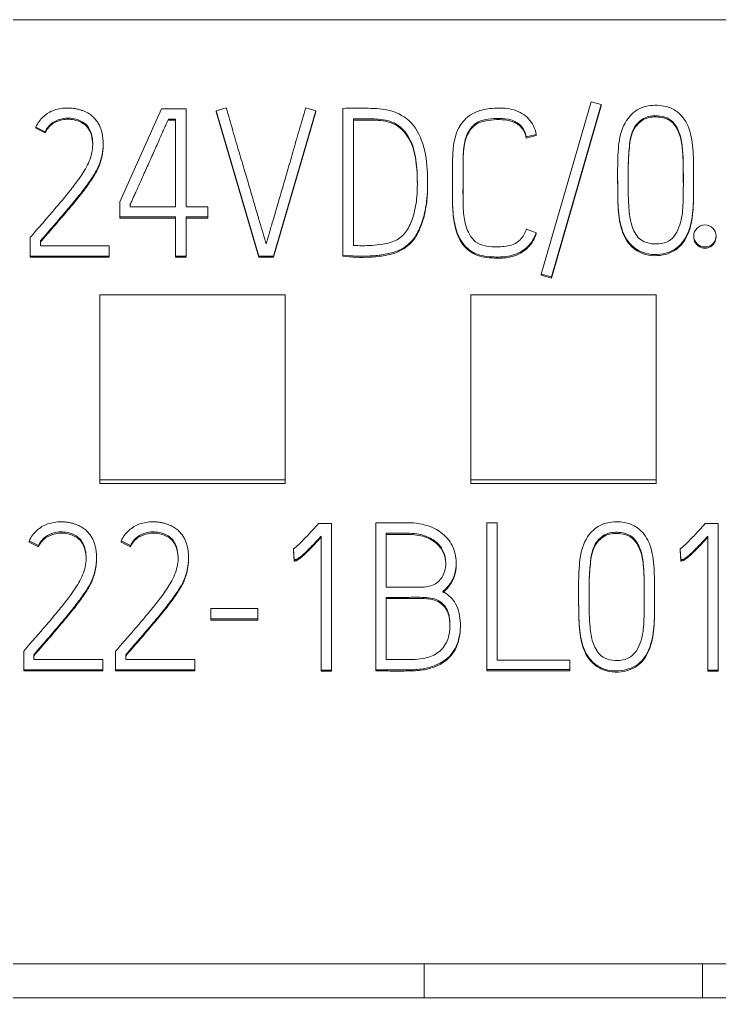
# Model space of a CAD drawing. Header units: millimetres. Extents: x 1359 to 3577, y 1336 to 3557.
# Drawn here: x 2847.71 to 2855.25, y 3319.4 to 3330.08 of the extents above; entities that cross this region are included whole.
import ezdxf

# ---------------------------------------------------------------- set-up
doc = ezdxf.new("R2010")
doc.units = ezdxf.units.MM
doc.set_wipeout_variables(frame=1)
doc.layers.add('000-PI-Oprema', color=30, linetype='Continuous', lineweight=5)

msp = doc.modelspace()

# ---------------------------------------------------------------- linework, layer by layer
for p, q in [((2956.571, 3326.022), (2756.571, 3326.022)), ((2956.571, 3320.858), (2756.571, 3320.858))]:
    msp.add_line(p, q)

# ---------------------------------------------------------------- next in the draw order: wipeouts: each hides what was drawn before it
msp.add_wipeout([(2836.171, 3330.083), (2870.971, 3330.083), (2870.971, 3183.083), (2836.171, 3183.083)])

# ---------------------------------------------------------------- next in the draw order: linework, layer by layer
at = {"layer": '000-PI-Oprema', "color": 0, "linetype": 'ByBlock', "lineweight": 0}
for p, q in [((2865.971, 3330.083), (2841.171, 3330.083)), ((2853.871, 3329.199), (2853.332, 3327.339)), ((2853.98, 3329.169), (2853.871, 3329.199)), ((2849.238, 3329.122), (2848.789, 3328.119)), ((2849.502, 3329.122), (2849.238, 3329.122)), ((2849.502, 3328.066), (2849.502, 3329.122)), ((2849.935, 3329.133), (2849.826, 3329.102)), ((2849.826, 3329.102), (2850.287, 3327.535)), ((2849.826, 3329.102), (2849.826, 3329.09)), ((2849.826, 3329.09), (2850.287, 3327.523)), ((2850.443, 3327.535), (2850.902, 3329.102)), ((2850.443, 3327.523), (2850.902, 3329.09)), ((2850.902, 3329.102), (2850.793, 3329.133)), ((2850.902, 3329.102), (2850.902, 3329.09)), ((2851.193, 3329.127), (2851.193, 3327.546)), ((2853.441, 3327.309), (2853.98, 3329.169)), ((2853.441, 3327.296), (2853.98, 3329.156)), ((2853.98, 3329.169), (2853.98, 3329.156)), ((2849.311, 3329.012), (2849.311, 3329)), ((2849.311, 3329.012), (2849.389, 3329.012)), ((2849.311, 3329), (2849.389, 3329)), ((2849.389, 3329.012), (2849.389, 3328.066)), ((2851.306, 3329.014), (2851.306, 3327.65)), ((2847.882, 3328.926), (2847.882, 3328.914)), ((2847.982, 3328.876), (2847.882, 3328.926)), ((2847.982, 3328.863), (2847.882, 3328.914)), ((2847.982, 3328.876), (2847.982, 3328.863)), ((2848.608, 3328.734), (2848.608, 3328.747)), ((2853.279, 3328.847), (2853.17, 3328.821)), ((2853.279, 3328.834), (2853.17, 3328.808)), ((2853.17, 3328.821), (2853.17, 3328.808)), ((2853.279, 3328.847), (2853.279, 3328.834)), ((2852.376, 3328.486), (2852.376, 3328.473)), ((2852.107, 3328.309), (2852.107, 3328.322)), ((2852.376, 3328.351), (2852.376, 3328.363)), ((2854.156, 3328.415), (2854.156, 3328.403)), ((2854.975, 3328.372), (2854.975, 3328.384)), ((2848.789, 3328.119), (2848.789, 3327.956)), ((2852.375, 3328.186), (2852.375, 3328.173)), ((2848.9, 3328.066), (2848.9, 3328.094)), ((2848.9, 3328.082), (2848.904, 3328.089)), ((2849.389, 3328.066), (2848.9, 3328.066)), ((2849.737, 3328.066), (2849.502, 3328.066)), ((2849.737, 3327.956), (2849.737, 3328.066)), ((2848.789, 3327.956), (2848.789, 3327.943)), ((2848.789, 3327.956), (2849.389, 3327.956)), ((2848.789, 3327.943), (2849.389, 3327.943)), ((2849.389, 3327.956), (2849.389, 3327.535)), ((2849.502, 3327.535), (2849.502, 3327.956)), ((2849.502, 3327.956), (2849.737, 3327.956)), ((2849.502, 3327.943), (2849.737, 3327.943)), ((2849.737, 3327.956), (2849.737, 3327.943)), ((2853.172, 3327.824), (2853.277, 3327.786)), ((2853.277, 3327.786), (2853.277, 3327.773)), ((2847.822, 3327.535), (2847.822, 3327.738)), ((2847.933, 3327.698), (2847.933, 3327.645)), ((2854.976, 3327.752), (2854.976, 3327.739)), ((2855.217, 3327.739), (2855.217, 3327.752)), ((2847.933, 3327.645), (2848.674, 3327.645)), ((2848.674, 3327.645), (2848.674, 3327.535)), ((2847.822, 3327.535), (2847.822, 3327.523)), ((2848.674, 3327.535), (2847.822, 3327.535)), ((2848.674, 3327.523), (2847.822, 3327.523)), ((2848.674, 3327.535), (2848.674, 3327.523)), ((2849.389, 3327.535), (2849.502, 3327.535)), ((2849.389, 3327.535), (2849.389, 3327.523)), ((2849.389, 3327.523), (2849.502, 3327.523)), ((2849.502, 3327.535), (2849.502, 3327.523)), ((2850.287, 3327.535), (2850.443, 3327.535)), ((2850.287, 3327.535), (2850.287, 3327.523)), ((2850.287, 3327.523), (2850.443, 3327.523)), ((2850.443, 3327.535), (2850.443, 3327.523)), ((2851.193, 3327.546), (2851.193, 3327.534)), ((2853.332, 3327.339), (2853.441, 3327.309)), ((2853.332, 3327.339), (2853.332, 3327.327)), ((2853.332, 3327.327), (2853.441, 3327.296)), ((2853.441, 3327.309), (2853.441, 3327.296)), ((2848.571, 3327.118), (2848.571, 3325.12)), ((2850.571, 3327.118), (2848.571, 3327.118)), ((2850.571, 3325.12), (2850.571, 3327.118)), ((2852.571, 3327.118), (2852.571, 3325.12)), ((2854.571, 3327.118), (2852.571, 3327.118)), ((2854.571, 3325.12), (2854.571, 3327.118)), ((2848.571, 3325.12), (2850.571, 3325.12)), ((2848.571, 3325.12), (2848.571, 3325.082)), ((2850.571, 3325.12), (2850.571, 3325.082)), ((2852.571, 3325.12), (2852.571, 3325.082)), ((2852.571, 3325.12), (2854.571, 3325.12)), ((2854.571, 3325.12), (2854.571, 3325.082)), ((2848.571, 3325.082), (2850.571, 3325.082)), ((2852.571, 3325.082), (2854.571, 3325.082)), ((2850.931, 3324.65), (2851.07, 3324.65)), ((2851.07, 3324.65), (2851.07, 3323.069)), ((2851.547, 3323.072), (2851.547, 3324.657)), ((2852.747, 3324.657), (2852.747, 3323.074)), ((2852.858, 3324.657), (2852.747, 3324.657)), ((2852.858, 3323.175), (2852.858, 3324.657)), ((2855.101, 3324.65), (2855.24, 3324.65)), ((2855.24, 3324.65), (2855.24, 3323.069)), ((2850.959, 3323.069), (2850.959, 3324.513)), ((2851.661, 3324.544), (2851.661, 3323.963)), ((2855.129, 3323.069), (2855.129, 3324.513)), ((2847.81, 3324.463), (2847.81, 3324.45)), ((2847.91, 3324.412), (2847.81, 3324.463)), ((2847.91, 3324.4), (2847.81, 3324.45)), ((2847.91, 3324.412), (2847.91, 3324.4)), ((2848.802, 3324.463), (2848.802, 3324.45)), ((2848.902, 3324.412), (2848.802, 3324.463)), ((2848.902, 3324.4), (2848.802, 3324.45)), ((2848.902, 3324.412), (2848.902, 3324.4)), ((2850.662, 3324.375), (2850.662, 3324.363)), ((2850.669, 3324.258), (2850.662, 3324.375)), ((2850.669, 3324.245), (2850.662, 3324.363)), ((2854.832, 3324.375), (2854.832, 3324.363)), ((2854.839, 3324.258), (2854.832, 3324.375)), ((2854.839, 3324.245), (2854.832, 3324.363)), ((2848.536, 3324.271), (2848.536, 3324.283)), ((2849.528, 3324.271), (2849.528, 3324.283)), ((2850.669, 3324.258), (2850.669, 3324.245)), ((2854.839, 3324.258), (2854.839, 3324.245)), ((2852.416, 3324.208), (2852.416, 3324.229)), ((2851.661, 3323.853), (2851.661, 3323.182)), ((2853.735, 3323.923), (2853.735, 3323.91)), ((2854.554, 3323.879), (2854.554, 3323.892)), ((2849.77, 3323.734), (2849.77, 3323.622)), ((2850.276, 3323.734), (2849.77, 3323.734)), ((2850.276, 3323.622), (2850.276, 3323.734)), ((2849.77, 3323.622), (2849.77, 3323.609)), ((2849.77, 3323.622), (2850.276, 3323.622)), ((2850.276, 3323.622), (2850.276, 3323.609)), ((2849.77, 3323.609), (2850.276, 3323.609)), ((2852.46, 3323.536), (2852.46, 3323.549)), ((2847.751, 3323.072), (2847.751, 3323.274)), ((2847.861, 3323.235), (2847.861, 3323.182)), ((2848.742, 3323.072), (2848.742, 3323.274)), ((2848.853, 3323.235), (2848.853, 3323.182)), ((2847.861, 3323.182), (2848.603, 3323.182)), ((2848.603, 3323.182), (2848.603, 3323.072)), ((2848.853, 3323.182), (2849.595, 3323.182)), ((2849.595, 3323.182), (2849.595, 3323.072)), ((2853.641, 3323.175), (2852.858, 3323.175)), ((2853.641, 3323.074), (2853.641, 3323.175)), ((2847.751, 3323.072), (2847.751, 3323.059)), ((2848.603, 3323.072), (2847.751, 3323.072)), ((2848.603, 3323.059), (2847.751, 3323.059)), ((2848.603, 3323.072), (2848.603, 3323.059)), ((2848.742, 3323.072), (2848.742, 3323.059)), ((2849.595, 3323.072), (2848.742, 3323.072)), ((2849.595, 3323.059), (2848.742, 3323.059)), ((2849.595, 3323.072), (2849.595, 3323.059)), ((2851.07, 3323.069), (2850.959, 3323.069)), ((2850.959, 3323.069), (2850.959, 3323.057)), ((2851.07, 3323.057), (2850.959, 3323.057)), ((2851.07, 3323.069), (2851.07, 3323.057)), ((2851.547, 3323.072), (2851.547, 3323.059)), ((2852.747, 3323.074), (2852.747, 3323.061)), ((2852.747, 3323.074), (2853.641, 3323.074)), ((2852.747, 3323.061), (2853.641, 3323.061)), ((2853.641, 3323.074), (2853.641, 3323.061)), ((2855.129, 3323.069), (2855.129, 3323.057)), ((2855.24, 3323.069), (2855.129, 3323.069)), ((2855.24, 3323.057), (2855.129, 3323.057)), ((2855.24, 3323.069), (2855.24, 3323.057)), ((2865.971, 3319.9), (2841.171, 3319.9)), ((2852.071, 3319.9), (2852.071, 3319.532)), ((2855.071, 3319.9), (2855.071, 3319.532)), ((2866.071, 3319.532), (2841.071, 3319.532))]:
    msp.add_line(p, q, dxfattribs=at)
msp.add_ellipse((2855.097, 3327.752), major_axis=(-0.12, 0), ratio=0.991902, dxfattribs=at)
msp.add_ellipse((2855.097, 3327.739), major_axis=(-0.12, 0), ratio=0.991902, start_param=0, end_param=3.141593, dxfattribs=at)
for points, knots in [([(2847.882, 3328.926), (2847.901, 3328.969), (2847.958, 3329.045), (2848.079, 3329.119), (2848.188, 3329.133), (2848.263, 3329.13), (2848.302, 3329.126), (2848.338, 3329.119), (2848.371, 3329.109), (2848.401, 3329.098), (2848.429, 3329.086), (2848.453, 3329.072), (2848.475, 3329.057), (2848.494, 3329.04), (2848.511, 3329.023), (2848.526, 3329.007), (2848.544, 3328.985), (2848.562, 3328.954), (2848.58, 3328.916), (2848.593, 3328.875), (2848.601, 3328.833), (2848.606, 3328.791), (2848.608, 3328.75), (2848.607, 3328.71), (2848.603, 3328.673), (2848.598, 3328.636), (2848.59, 3328.601), (2848.581, 3328.567), (2848.568, 3328.528), (2848.548, 3328.482), (2848.518, 3328.427), (2848.481, 3328.368), (2848.438, 3328.306), (2848.389, 3328.24), (2848.334, 3328.171), (2848.274, 3328.099), (2848.211, 3328.023), (2848.144, 3327.945), (2848.075, 3327.864), (2848.004, 3327.782), (2847.957, 3327.726), (2847.933, 3327.698)], [0, 0, 0, 0, 0.061339, 0.118477, 0.180647, 0.199061, 0.216082, 0.231833, 0.246526, 0.260308, 0.273254, 0.285426, 0.29689, 0.307753, 0.31802, 0.327627, 0.336606, 0.355189, 0.37361, 0.392165, 0.410785, 0.42927, 0.447741, 0.464235, 0.480574, 0.496814, 0.51268, 0.527892, 0.542508, 0.566365, 0.593275, 0.623397, 0.656474, 0.692185, 0.730563, 0.771282, 0.814001, 0.858722, 0.904903, 0.951996, 1, 1, 1, 1]), ([(2850.365, 3327.667), (2850.363, 3327.674), (2850.358, 3327.691), (2850.348, 3327.722), (2850.335, 3327.765), (2850.32, 3327.818), (2850.302, 3327.878), (2850.282, 3327.946), (2850.261, 3328.019), (2850.238, 3328.098), (2850.214, 3328.181), (2850.189, 3328.267), (2850.163, 3328.355), (2850.124, 3328.484), (2850.072, 3328.662), (2850.005, 3328.892), (2849.958, 3329.051), (2849.935, 3329.133)], [0, 0, 0, 0, 0.013272, 0.034859, 0.06476, 0.101229, 0.142516, 0.188621, 0.238884, 0.292645, 0.349905, 0.409112, 0.468717, 0.528719, 0.675164, 0.832258, 1, 1, 1, 1]), ([(2850.793, 3329.133), (2850.769, 3329.051), (2850.722, 3328.893), (2850.655, 3328.662), (2850.604, 3328.484), (2850.566, 3328.354), (2850.541, 3328.267), (2850.516, 3328.181), (2850.492, 3328.098), (2850.469, 3328.019), (2850.447, 3327.946), (2850.427, 3327.878), (2850.409, 3327.818), (2850.394, 3327.765), (2850.382, 3327.722), (2850.372, 3327.691), (2850.367, 3327.674), (2850.365, 3327.667)], [0, 0, 0, 0, 0.167989, 0.325145, 0.471471, 0.531274, 0.590769, 0.649955, 0.70726, 0.76111, 0.811506, 0.857719, 0.899023, 0.935417, 0.96522, 0.986746, 1, 1, 1, 1]), ([(2851.193, 3327.546), (2851.24, 3327.54), (2851.338, 3327.532), (2851.491, 3327.533), (2851.642, 3327.55), (2851.803, 3327.588), (2851.938, 3327.682), (2852.017, 3327.818), (2852.072, 3327.972), (2852.108, 3328.177), (2852.109, 3328.445), (2852.077, 3328.74), (2851.934, 3329.008), (2851.684, 3329.128), (2851.436, 3329.128), (2851.274, 3329.131), (2851.193, 3329.127)], [0, 0, 0, 0, 0.048928, 0.10152, 0.156673, 0.206259, 0.270351, 0.31956, 0.366981, 0.439378, 0.534587, 0.645045, 0.746603, 0.832762, 0.916147, 1, 1, 1, 1]), ([(2853.277, 3327.786), (2853.269, 3327.761), (2853.243, 3327.698), (2853.157, 3327.597), (2853.004, 3327.526), (2852.815, 3327.521), (2852.615, 3327.542), (2852.453, 3327.687), (2852.392, 3327.883), (2852.372, 3328.092), (2852.377, 3328.303), (2852.375, 3328.508), (2852.378, 3328.713), (2852.42, 3328.907), (2852.537, 3329.048), (2852.684, 3329.116), (2852.851, 3329.136), (2853.038, 3329.127), (2853.212, 3329.025), (2853.264, 3328.915), (2853.279, 3328.847)], [0, 0, 0, 0, 0.023749, 0.063372, 0.118592, 0.172501, 0.236244, 0.297229, 0.359591, 0.421629, 0.490644, 0.554667, 0.610982, 0.680492, 0.733777, 0.772528, 0.826559, 0.886213, 0.942216, 1, 1, 1, 1]), ([(2854.486, 3329.154), (2854.444, 3329.146), (2854.32, 3329.105), (2854.186, 3328.913), (2854.153, 3328.616), (2854.157, 3328.319), (2854.157, 3328.064), (2854.186, 3327.854), (2854.247, 3327.689), (2854.428, 3327.554), (2854.631, 3327.536), (2854.834, 3327.631), (2854.944, 3327.824), (2854.976, 3328.058), (2854.975, 3328.313), (2854.976, 3328.567), (2854.964, 3328.78), (2854.912, 3328.965), (2854.82, 3329.091), (2854.66, 3329.163), (2854.55, 3329.165), (2854.486, 3329.154)], [0, 0, 0, 0, 0.03125, 0.09375, 0.15625, 0.25, 0.3125, 0.34375, 0.40625, 0.4375, 0.5, 0.546875, 0.59375, 0.65625, 0.71875, 0.78125, 0.84375, 0.875, 0.921875, 0.953125, 1, 1, 1, 1]), ([(2847.822, 3327.738), (2847.852, 3327.772), (2847.907, 3327.835), (2847.99, 3327.93), (2848.085, 3328.041), (2848.189, 3328.163), (2848.297, 3328.299), (2848.398, 3328.438), (2848.483, 3328.598), (2848.507, 3328.78), (2848.455, 3328.951), (2848.309, 3329.022), (2848.173, 3329.028), (2848.048, 3328.975), (2848, 3328.913), (2847.982, 3328.876)], [0, 0, 0, 0, 0.068794, 0.128406, 0.193582, 0.291346, 0.373604, 0.45943, 0.554437, 0.645803, 0.738171, 0.803969, 0.878932, 0.940491, 1, 1, 1, 1]), ([(2848.495, 3328.729), (2848.495, 3328.742), (2848.492, 3328.817), (2848.455, 3328.938), (2848.309, 3329.01), (2848.173, 3329.015), (2848.048, 3328.962), (2848, 3328.901), (2847.982, 3328.863)], [0, 0, 0, 0, 0.051721, 0.299015, 0.475174, 0.675868, 0.840679, 1, 1, 1, 1]), ([(2848.9, 3328.094), (2848.902, 3328.098), (2848.907, 3328.109), (2848.918, 3328.132), (2848.934, 3328.168), (2848.955, 3328.214), (2848.98, 3328.269), (2849.007, 3328.329), (2849.036, 3328.395), (2849.068, 3328.465), (2849.1, 3328.538), (2849.133, 3328.611), (2849.165, 3328.682), (2849.195, 3328.75), (2849.223, 3328.813), (2849.248, 3328.871), (2849.271, 3328.921), (2849.289, 3328.962), (2849.302, 3328.991), (2849.309, 3329.007), (2849.311, 3329.012)], [0, 0, 0, 0, 0.010734, 0.036404, 0.077011, 0.128795, 0.187998, 0.254619, 0.326966, 0.403344, 0.483752, 0.564544, 0.642072, 0.716335, 0.785641, 0.848294, 0.904294, 0.950045, 0.981947, 1, 1, 1, 1]), ([(2851.306, 3327.65), (2851.372, 3327.645), (2851.478, 3327.645), (2851.637, 3327.664), (2851.778, 3327.694), (2851.891, 3327.807), (2851.957, 3327.963), (2851.994, 3328.15), (2851.998, 3328.37), (2851.985, 3328.602), (2851.918, 3328.829), (2851.756, 3328.99), (2851.564, 3329.016), (2851.417, 3329.014), (2851.335, 3329.015), (2851.306, 3329.014)], [0, 0, 0, 0, 0.085013, 0.135874, 0.205821, 0.265138, 0.333279, 0.422662, 0.50952, 0.618636, 0.722487, 0.80996, 0.894466, 0.962458, 1, 1, 1, 1]), ([(2851.996, 3328.304), (2851.996, 3328.316), (2851.995, 3328.413), (2851.985, 3328.589), (2851.918, 3328.816), (2851.756, 3328.977), (2851.564, 3329.004), (2851.417, 3329.001), (2851.335, 3329.002), (2851.306, 3329.002)], [0, 0, 0, 0, 0.030851, 0.246457, 0.451657, 0.624495, 0.791473, 0.92582, 1, 1, 1, 1]), ([(2853.17, 3328.821), (2853.16, 3328.872), (2853.123, 3328.948), (2853.004, 3329.013), (2852.882, 3329.021), (2852.764, 3329.015), (2852.64, 3328.988), (2852.536, 3328.884), (2852.491, 3328.718), (2852.488, 3328.537), (2852.489, 3328.341), (2852.488, 3328.148), (2852.493, 3327.958), (2852.533, 3327.8), (2852.612, 3327.682), (2852.738, 3327.633), (2852.877, 3327.633), (2853.012, 3327.642), (2853.12, 3327.716), (2853.158, 3327.779), (2853.172, 3327.824)], [0, 0, 0, 0, 0.052928, 0.097969, 0.144851, 0.190624, 0.232935, 0.284925, 0.348337, 0.424764, 0.49245, 0.572241, 0.64631, 0.708712, 0.757514, 0.801091, 0.856423, 0.915681, 0.949914, 1, 1, 1, 1]), ([(2853.17, 3328.808), (2853.16, 3328.859), (2853.123, 3328.935), (2853.004, 3329), (2852.882, 3329.009), (2852.764, 3329.002), (2852.64, 3328.975), (2852.536, 3328.872), (2852.491, 3328.706), (2852.488, 3328.524), (2852.489, 3328.353), (2852.488, 3328.25), (2852.488, 3328.205)], [0, 0, 0, 0, 0.097342, 0.180178, 0.266401, 0.350584, 0.428399, 0.524015, 0.640638, 0.781197, 0.905681, 1, 1, 1, 1]), ([(2854.712, 3329.013), (2854.682, 3329.031), (2854.594, 3329.054), (2854.448, 3329.046), (2854.306, 3328.912), (2854.28, 3328.713), (2854.267, 3328.507), (2854.27, 3328.329), (2854.27, 3328.154), (2854.279, 3327.996), (2854.312, 3327.823), (2854.396, 3327.698), (2854.556, 3327.653), (2854.748, 3327.68), (2854.849, 3327.901), (2854.865, 3328.138), (2854.865, 3328.386), (2854.863, 3328.614), (2854.847, 3328.79), (2854.804, 3328.925), (2854.742, 3328.994), (2854.712, 3329.013)], [0, 0, 0, 0, 0.03125, 0.078125, 0.125, 0.1875, 0.25, 0.3125, 0.34375, 0.40625, 0.453125, 0.5, 0.53125, 0.59375, 0.65625, 0.71875, 0.8125, 0.875, 0.921875, 0.96875, 1, 1, 1, 1]), ([(2854.712, 3329), (2854.682, 3329.018), (2854.594, 3329.041), (2854.448, 3329.034), (2854.306, 3328.899), (2854.28, 3328.701), (2854.27, 3328.537), (2854.269, 3328.44), (2854.269, 3328.413)], [0, 0, 0, 0, 0.114194, 0.285486, 0.456777, 0.685166, 0.913555, 1, 1, 1, 1]), ([(2854.864, 3328.326), (2854.864, 3328.353), (2854.864, 3328.451), (2854.863, 3328.601), (2854.847, 3328.777), (2854.804, 3328.913), (2854.742, 3328.982), (2854.712, 3329)], [0, 0, 0, 0, 0.115044, 0.410029, 0.631268, 0.852507, 1, 1, 1, 1]), ([(2848.608, 3328.736), (2848.608, 3328.736), (2848.608, 3328.723), (2848.607, 3328.698), (2848.603, 3328.66), (2848.598, 3328.623), (2848.59, 3328.588), (2848.581, 3328.554), (2848.568, 3328.515), (2848.548, 3328.469), (2848.518, 3328.414), (2848.481, 3328.356), (2848.438, 3328.293), (2848.389, 3328.227), (2848.334, 3328.158), (2848.274, 3328.086), (2848.211, 3328.01), (2848.144, 3327.932), (2848.075, 3327.852), (2848.004, 3327.769), (2847.957, 3327.714), (2847.933, 3327.685)], [0, 0, 0, 0, 0.000351, 0.030208, 0.059783, 0.089178, 0.117897, 0.145433, 0.17189, 0.215074, 0.263783, 0.318309, 0.378181, 0.442821, 0.512289, 0.585996, 0.663321, 0.744272, 0.827864, 0.913107, 1, 1, 1, 1]), ([(2854.156, 3328.403), (2854.156, 3328.356), (2854.157, 3328.225), (2854.157, 3328.051), (2854.186, 3327.841), (2854.247, 3327.676), (2854.428, 3327.542), (2854.631, 3327.523), (2854.834, 3327.618), (2854.944, 3327.812), (2854.976, 3328.045), (2854.975, 3328.239), (2854.975, 3328.348), (2854.975, 3328.372)], [0, 0, 0, 0, 0.065476, 0.18556, 0.245602, 0.365686, 0.425728, 0.545812, 0.635875, 0.725938, 0.846022, 0.966106, 1, 1, 1, 1]), ([(2851.193, 3327.534), (2851.24, 3327.528), (2851.338, 3327.519), (2851.491, 3327.52), (2851.642, 3327.538), (2851.803, 3327.575), (2851.938, 3327.67), (2852.017, 3327.806), (2852.072, 3327.959), (2852.102, 3328.128), (2852.107, 3328.253), (2852.107, 3328.309)], [0, 0, 0, 0, 0.098443, 0.204258, 0.315227, 0.414995, 0.543949, 0.642959, 0.738369, 0.884032, 1, 1, 1, 1]), ([(2853.277, 3327.773), (2853.269, 3327.748), (2853.243, 3327.685), (2853.157, 3327.584), (2853.004, 3327.513), (2852.815, 3327.509), (2852.615, 3327.529), (2852.453, 3327.674), (2852.392, 3327.87), (2852.376, 3328.038), (2852.375, 3328.139), (2852.375, 3328.173)], [0, 0, 0, 0, 0.052439, 0.139927, 0.261857, 0.380889, 0.521635, 0.656293, 0.793992, 0.930972, 1, 1, 1, 1]), ([(2847.81, 3324.463), (2847.83, 3324.506), (2847.886, 3324.581), (2848.008, 3324.655), (2848.116, 3324.669), (2848.192, 3324.667), (2848.231, 3324.662), (2848.267, 3324.655), (2848.3, 3324.645), (2848.33, 3324.634), (2848.357, 3324.622), (2848.382, 3324.608), (2848.404, 3324.593), (2848.423, 3324.577), (2848.439, 3324.56), (2848.454, 3324.543), (2848.472, 3324.521), (2848.491, 3324.491), (2848.509, 3324.452), (2848.521, 3324.411), (2848.53, 3324.369), (2848.535, 3324.327), (2848.537, 3324.286), (2848.535, 3324.247), (2848.532, 3324.209), (2848.527, 3324.172), (2848.519, 3324.137), (2848.51, 3324.103), (2848.496, 3324.064), (2848.477, 3324.018), (2848.447, 3323.963), (2848.41, 3323.905), (2848.366, 3323.843), (2848.317, 3323.777), (2848.262, 3323.707), (2848.203, 3323.635), (2848.139, 3323.559), (2848.073, 3323.481), (2848.003, 3323.401), (2847.933, 3323.318), (2847.885, 3323.263), (2847.861, 3323.235)], [0, 0, 0, 0, 0.061339, 0.118477, 0.180647, 0.199061, 0.216082, 0.231833, 0.246526, 0.260308, 0.273254, 0.285426, 0.29689, 0.307753, 0.31802, 0.327627, 0.336606, 0.355189, 0.37361, 0.392165, 0.410785, 0.42927, 0.447741, 0.464235, 0.480574, 0.496814, 0.51268, 0.527892, 0.542508, 0.566365, 0.593275, 0.623397, 0.656474, 0.692185, 0.730563, 0.771282, 0.814001, 0.858722, 0.904903, 0.951996, 1, 1, 1, 1]), ([(2848.802, 3324.463), (2848.822, 3324.506), (2848.878, 3324.581), (2849, 3324.655), (2849.108, 3324.669), (2849.184, 3324.667), (2849.223, 3324.662), (2849.259, 3324.655), (2849.292, 3324.645), (2849.322, 3324.634), (2849.349, 3324.622), (2849.374, 3324.608), (2849.396, 3324.593), (2849.415, 3324.577), (2849.431, 3324.56), (2849.446, 3324.543), (2849.464, 3324.521), (2849.483, 3324.491), (2849.501, 3324.452), (2849.513, 3324.411), (2849.522, 3324.369), (2849.527, 3324.327), (2849.529, 3324.286), (2849.527, 3324.247), (2849.524, 3324.209), (2849.518, 3324.172), (2849.511, 3324.137), (2849.502, 3324.103), (2849.488, 3324.064), (2849.469, 3324.018), (2849.439, 3323.963), (2849.402, 3323.905), (2849.358, 3323.843), (2849.309, 3323.777), (2849.254, 3323.707), (2849.195, 3323.635), (2849.131, 3323.559), (2849.065, 3323.481), (2848.995, 3323.401), (2848.925, 3323.318), (2848.877, 3323.263), (2848.853, 3323.235)], [0, 0, 0, 0, 0.061339, 0.118477, 0.180647, 0.199061, 0.216082, 0.231833, 0.246526, 0.260308, 0.273254, 0.285426, 0.29689, 0.307753, 0.31802, 0.327627, 0.336606, 0.355189, 0.37361, 0.392165, 0.410785, 0.42927, 0.447741, 0.464235, 0.480574, 0.496814, 0.51268, 0.527892, 0.542508, 0.566365, 0.593275, 0.623397, 0.656474, 0.692185, 0.730563, 0.771282, 0.814001, 0.858722, 0.904903, 0.951996, 1, 1, 1, 1]), ([(2850.662, 3324.375), (2850.681, 3324.391), (2850.726, 3324.43), (2850.793, 3324.5), (2850.863, 3324.575), (2850.909, 3324.626), (2850.931, 3324.65)], [0, 0, 0, 0, 0.194145, 0.465142, 0.75263, 1, 1, 1, 1]), ([(2851.547, 3324.657), (2851.607, 3324.657), (2851.753, 3324.654), (2851.985, 3324.668), (2852.22, 3324.596), (2852.375, 3324.44), (2852.425, 3324.26), (2852.407, 3324.098), (2852.344, 3323.984), (2852.293, 3323.935), (2852.269, 3323.917)], [0, 0, 0, 0, 0.121799, 0.300471, 0.478612, 0.608153, 0.736749, 0.853072, 0.938599, 1, 1, 1, 1]), ([(2854.065, 3324.661), (2854.023, 3324.653), (2853.899, 3324.613), (2853.765, 3324.421), (2853.732, 3324.123), (2853.736, 3323.826), (2853.736, 3323.571), (2853.765, 3323.361), (2853.826, 3323.196), (2854.007, 3323.062), (2854.21, 3323.044), (2854.413, 3323.138), (2854.523, 3323.332), (2854.555, 3323.565), (2854.554, 3323.82), (2854.555, 3324.074), (2854.543, 3324.287), (2854.491, 3324.472), (2854.399, 3324.598), (2854.239, 3324.671), (2854.129, 3324.673), (2854.065, 3324.661)], [0, 0, 0, 0, 0.03125, 0.09375, 0.15625, 0.25, 0.3125, 0.34375, 0.40625, 0.4375, 0.5, 0.546875, 0.59375, 0.65625, 0.71875, 0.78125, 0.84375, 0.875, 0.921875, 0.953125, 1, 1, 1, 1]), ([(2854.832, 3324.375), (2854.851, 3324.391), (2854.896, 3324.43), (2854.963, 3324.5), (2855.033, 3324.575), (2855.079, 3324.626), (2855.101, 3324.65)], [0, 0, 0, 0, 0.194145, 0.465142, 0.75263, 1, 1, 1, 1]), ([(2847.751, 3323.274), (2847.78, 3323.308), (2847.835, 3323.372), (2847.919, 3323.467), (2848.013, 3323.577), (2848.118, 3323.699), (2848.226, 3323.835), (2848.327, 3323.975), (2848.412, 3324.134), (2848.435, 3324.316), (2848.383, 3324.488), (2848.237, 3324.559), (2848.101, 3324.565), (2847.977, 3324.512), (2847.929, 3324.45), (2847.91, 3324.412)], [0, 0, 0, 0, 0.068794, 0.128406, 0.193582, 0.291346, 0.373604, 0.45943, 0.554437, 0.645803, 0.738171, 0.803969, 0.878932, 0.940491, 1, 1, 1, 1]), ([(2848.424, 3324.266), (2848.424, 3324.279), (2848.42, 3324.353), (2848.383, 3324.475), (2848.237, 3324.546), (2848.101, 3324.552), (2847.977, 3324.499), (2847.929, 3324.437), (2847.91, 3324.4)], [0, 0, 0, 0, 0.051721, 0.299015, 0.475174, 0.675868, 0.840679, 1, 1, 1, 1]), ([(2848.742, 3323.274), (2848.772, 3323.308), (2848.827, 3323.372), (2848.911, 3323.467), (2849.005, 3323.577), (2849.11, 3323.699), (2849.218, 3323.835), (2849.318, 3323.975), (2849.404, 3324.134), (2849.427, 3324.316), (2849.375, 3324.488), (2849.229, 3324.559), (2849.093, 3324.565), (2848.969, 3324.512), (2848.921, 3324.45), (2848.902, 3324.412)], [0, 0, 0, 0, 0.068794, 0.128406, 0.193582, 0.291346, 0.373604, 0.45943, 0.554437, 0.645803, 0.738171, 0.803969, 0.878932, 0.940491, 1, 1, 1, 1]), ([(2849.416, 3324.266), (2849.416, 3324.279), (2849.412, 3324.353), (2849.375, 3324.475), (2849.229, 3324.546), (2849.093, 3324.552), (2848.969, 3324.499), (2848.921, 3324.437), (2848.902, 3324.4)], [0, 0, 0, 0, 0.051721, 0.299015, 0.475174, 0.675868, 0.840679, 1, 1, 1, 1]), ([(2850.959, 3324.513), (2850.941, 3324.494), (2850.908, 3324.459), (2850.862, 3324.411), (2850.823, 3324.371), (2850.79, 3324.339), (2850.763, 3324.314), (2850.739, 3324.293), (2850.72, 3324.279), (2850.705, 3324.268), (2850.693, 3324.263), (2850.683, 3324.26), (2850.676, 3324.259), (2850.671, 3324.258), (2850.669, 3324.258)], [0, 0, 0, 0, 0.200504, 0.370797, 0.510902, 0.6264, 0.722885, 0.800448, 0.861213, 0.907383, 0.939504, 0.963232, 0.983337, 1, 1, 1, 1]), ([(2850.959, 3324.501), (2850.941, 3324.482), (2850.908, 3324.446), (2850.862, 3324.398), (2850.823, 3324.359), (2850.79, 3324.327), (2850.763, 3324.301), (2850.739, 3324.281), (2850.72, 3324.266), (2850.705, 3324.256), (2850.693, 3324.25), (2850.683, 3324.247), (2850.676, 3324.246), (2850.671, 3324.245), (2850.669, 3324.245)], [0, 0, 0, 0, 0.200504, 0.370797, 0.510902, 0.6264, 0.722885, 0.800448, 0.861213, 0.907383, 0.939504, 0.963232, 0.983337, 1, 1, 1, 1]), ([(2851.661, 3323.963), (2851.709, 3323.963), (2851.794, 3323.963), (2851.924, 3323.964), (2852.053, 3323.959), (2852.198, 3323.982), (2852.296, 3324.105), (2852.311, 3324.248), (2852.268, 3324.391), (2852.153, 3324.496), (2851.979, 3324.551), (2851.811, 3324.543), (2851.701, 3324.545), (2851.661, 3324.544)], [0, 0, 0, 0, 0.089881, 0.159215, 0.241238, 0.333496, 0.41712, 0.515535, 0.593949, 0.688978, 0.794399, 0.924872, 1, 1, 1, 1]), ([(2852.303, 3324.207), (2852.303, 3324.22), (2852.299, 3324.275), (2852.268, 3324.378), (2852.153, 3324.484), (2851.979, 3324.538), (2851.811, 3324.53), (2851.701, 3324.532), (2851.661, 3324.532)], [0, 0, 0, 0, 0.046506, 0.200835, 0.387866, 0.595348, 0.852137, 1, 1, 1, 1]), ([(2854.291, 3324.52), (2854.261, 3324.539), (2854.173, 3324.561), (2854.027, 3324.554), (2853.885, 3324.419), (2853.859, 3324.221), (2853.846, 3324.014), (2853.849, 3323.837), (2853.849, 3323.662), (2853.858, 3323.503), (2853.891, 3323.33), (2853.975, 3323.206), (2854.135, 3323.16), (2854.327, 3323.188), (2854.428, 3323.408), (2854.444, 3323.645), (2854.444, 3323.894), (2854.442, 3324.121), (2854.427, 3324.297), (2854.383, 3324.433), (2854.321, 3324.502), (2854.291, 3324.52)], [0, 0, 0, 0, 0.03125, 0.078125, 0.125, 0.1875, 0.25, 0.3125, 0.34375, 0.40625, 0.453125, 0.5, 0.53125, 0.59375, 0.65625, 0.71875, 0.8125, 0.875, 0.921875, 0.96875, 1, 1, 1, 1]), ([(2854.291, 3324.507), (2854.261, 3324.526), (2854.173, 3324.549), (2854.027, 3324.541), (2853.885, 3324.407), (2853.859, 3324.208), (2853.849, 3324.044), (2853.848, 3323.947), (2853.848, 3323.921)], [0, 0, 0, 0, 0.114194, 0.285486, 0.456777, 0.685166, 0.913555, 1, 1, 1, 1]), ([(2854.443, 3323.833), (2854.443, 3323.861), (2854.443, 3323.959), (2854.442, 3324.109), (2854.427, 3324.284), (2854.383, 3324.42), (2854.321, 3324.489), (2854.291, 3324.507)], [0, 0, 0, 0, 0.115044, 0.410029, 0.631268, 0.852507, 1, 1, 1, 1]), ([(2855.129, 3324.513), (2855.111, 3324.494), (2855.078, 3324.459), (2855.032, 3324.411), (2854.993, 3324.371), (2854.96, 3324.339), (2854.933, 3324.314), (2854.909, 3324.293), (2854.89, 3324.279), (2854.875, 3324.268), (2854.863, 3324.263), (2854.853, 3324.26), (2854.846, 3324.259), (2854.841, 3324.258), (2854.839, 3324.258)], [0, 0, 0, 0, 0.200504, 0.370797, 0.510902, 0.6264, 0.722885, 0.800448, 0.861213, 0.907383, 0.939504, 0.963232, 0.983337, 1, 1, 1, 1]), ([(2855.129, 3324.501), (2855.111, 3324.482), (2855.078, 3324.446), (2855.032, 3324.398), (2854.993, 3324.359), (2854.96, 3324.327), (2854.933, 3324.301), (2854.909, 3324.281), (2854.89, 3324.266), (2854.875, 3324.256), (2854.863, 3324.25), (2854.853, 3324.247), (2854.846, 3324.246), (2854.841, 3324.245), (2854.839, 3324.245)], [0, 0, 0, 0, 0.200504, 0.370797, 0.510902, 0.6264, 0.722885, 0.800448, 0.861213, 0.907383, 0.939504, 0.963232, 0.983337, 1, 1, 1, 1]), ([(2848.536, 3324.272), (2848.536, 3324.272), (2848.536, 3324.259), (2848.535, 3324.234), (2848.532, 3324.197), (2848.527, 3324.16), (2848.519, 3324.124), (2848.51, 3324.09), (2848.496, 3324.052), (2848.477, 3324.005), (2848.447, 3323.951), (2848.41, 3323.892), (2848.366, 3323.83), (2848.317, 3323.764), (2848.262, 3323.695), (2848.203, 3323.622), (2848.139, 3323.547), (2848.073, 3323.469), (2848.003, 3323.388), (2847.933, 3323.306), (2847.885, 3323.25), (2847.861, 3323.222)], [0, 0, 0, 0, 0.000351, 0.030208, 0.059783, 0.089178, 0.117897, 0.145433, 0.17189, 0.215074, 0.263783, 0.318309, 0.378181, 0.442821, 0.512289, 0.585996, 0.663321, 0.744272, 0.827864, 0.913107, 1, 1, 1, 1]), ([(2849.528, 3324.272), (2849.528, 3324.272), (2849.528, 3324.259), (2849.527, 3324.234), (2849.524, 3324.197), (2849.518, 3324.16), (2849.511, 3324.124), (2849.502, 3324.09), (2849.488, 3324.052), (2849.469, 3324.005), (2849.439, 3323.951), (2849.402, 3323.892), (2849.358, 3323.83), (2849.309, 3323.764), (2849.254, 3323.695), (2849.195, 3323.622), (2849.131, 3323.547), (2849.065, 3323.469), (2848.995, 3323.388), (2848.925, 3323.306), (2848.877, 3323.25), (2848.853, 3323.222)], [0, 0, 0, 0, 0.000351, 0.030208, 0.059783, 0.089178, 0.117897, 0.145433, 0.17189, 0.215074, 0.263783, 0.318309, 0.378181, 0.442821, 0.512289, 0.585996, 0.663321, 0.744272, 0.827864, 0.913107, 1, 1, 1, 1]), ([(2852.416, 3324.211), (2852.416, 3324.164), (2852.403, 3324.076), (2852.344, 3323.971), (2852.293, 3323.922), (2852.269, 3323.904)], [0, 0, 0, 0, 0.39415, 0.746816, 1, 1, 1, 1]), ([(2852.269, 3323.917), (2852.322, 3323.887), (2852.42, 3323.805), (2852.468, 3323.608), (2852.455, 3323.411), (2852.375, 3323.224), (2852.215, 3323.12), (2852.05, 3323.076), (2851.891, 3323.07), (2851.722, 3323.072), (2851.606, 3323.072), (2851.547, 3323.072)], [0, 0, 0, 0, 0.103943, 0.238103, 0.352261, 0.47238, 0.599265, 0.688206, 0.785795, 0.892897, 1, 1, 1, 1]), ([(2851.661, 3323.182), (2851.7, 3323.182), (2851.804, 3323.182), (2851.944, 3323.18), (2852.097, 3323.196), (2852.231, 3323.251), (2852.34, 3323.393), (2852.352, 3323.563), (2852.331, 3323.724), (2852.218, 3323.844), (2852.04, 3323.856), (2851.855, 3323.852), (2851.725, 3323.853), (2851.661, 3323.853)], [0, 0, 0, 0, 0.066156, 0.175169, 0.23737, 0.32413, 0.412445, 0.52466, 0.605148, 0.683631, 0.78156, 0.89078, 1, 1, 1, 1]), ([(2852.347, 3323.533), (2852.347, 3323.545), (2852.345, 3323.605), (2852.331, 3323.711), (2852.218, 3323.831), (2852.04, 3323.843), (2851.855, 3323.84), (2851.725, 3323.84), (2851.661, 3323.84)], [0, 0, 0, 0, 0.039686, 0.202294, 0.36085, 0.558693, 0.779347, 1, 1, 1, 1]), ([(2853.735, 3323.91), (2853.735, 3323.864), (2853.736, 3323.733), (2853.736, 3323.559), (2853.765, 3323.349), (2853.826, 3323.184), (2854.007, 3323.049), (2854.21, 3323.031), (2854.413, 3323.126), (2854.523, 3323.319), (2854.555, 3323.553), (2854.554, 3323.746), (2854.554, 3323.855), (2854.554, 3323.879)], [0, 0, 0, 0, 0.065476, 0.18556, 0.245602, 0.365686, 0.425728, 0.545812, 0.635875, 0.725938, 0.846022, 0.966106, 1, 1, 1, 1]), ([(2852.46, 3323.538), (2852.46, 3323.492), (2852.448, 3323.383), (2852.375, 3323.211), (2852.215, 3323.107), (2852.05, 3323.064), (2851.891, 3323.058), (2851.722, 3323.059), (2851.606, 3323.059), (2851.547, 3323.059)], [0, 0, 0, 0, 0.115677, 0.279669, 0.452899, 0.574324, 0.707557, 0.853779, 1, 1, 1, 1])]:
    msp.add_open_spline(points, degree=3, knots=knots, dxfattribs=at)

doc.saveas('drawing.dxf')
